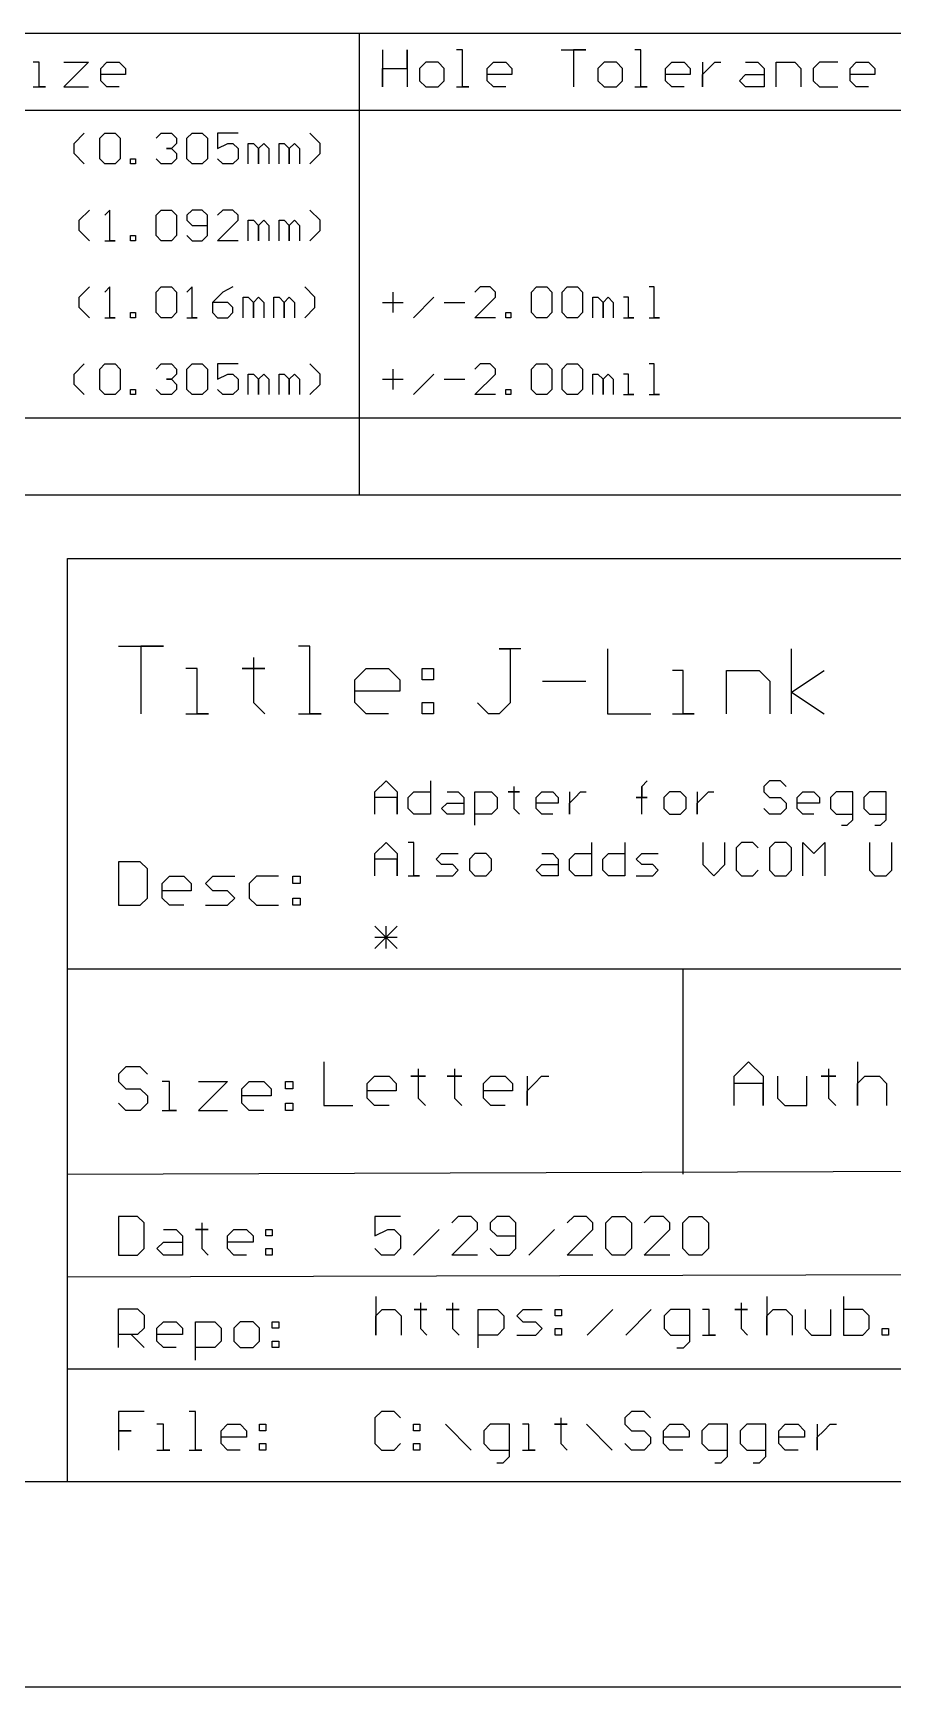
# Model space of a CAD drawing. Header units: millimetres. Extents: x -1.9 to 9.1, y -3.1 to 5.4.
# Drawn here: x 5.277 to 6.116, y -3.06 to -1.448 of the extents above; entities that cross this region are included whole.
import ezdxf

# ---------------------------------------------------------------- set-up
doc = ezdxf.new("R2010")
doc.units = ezdxf.units.MM
doc.header["$MEASUREMENT"] = 0
doc.layers.add('DrillDrawing', color=1, linetype='Continuous')
doc.layers.add('Mechanical11', color=56, linetype='Continuous')

msp = doc.modelspace()

# ---------------------------------------------------------------- linework, layer by layer
at = {"layer": 'DrillDrawing'}
for p, q in [((4.484, -1.4477), (8.6965, -1.4477)), ((5.5958, -1.8977), (5.5958, -1.4477)), ((5.6183, -1.4642), (5.6183, -1.5002)), ((5.6423, -1.4822), (5.6423, -1.4642)), ((5.6423, -1.4642), (5.6423, -1.5002)), ((5.6963, -1.4642), (5.6903, -1.4642)), ((5.6963, -1.5002), (5.6963, -1.4642)), ((5.7923, -1.4642), (5.8163, -1.4642)), ((5.8163, -1.4642), (5.8043, -1.4642)), ((5.8043, -1.4642), (5.8043, -1.5002)), ((5.8702, -1.4642), (5.8642, -1.4642)), ((5.8702, -1.5002), (5.8702, -1.4642)), ((5.2834, -1.4762), (5.2774, -1.4762)), ((5.2834, -1.5002), (5.2834, -1.4762)), ((5.3074, -1.4762), (5.3314, -1.4762)), ((5.3314, -1.4762), (5.3074, -1.5002)), ((5.3434, -1.4822), (5.3494, -1.4762)), ((5.3434, -1.4942), (5.3434, -1.4822)), ((5.3494, -1.4762), (5.3614, -1.4762)), ((5.3614, -1.4762), (5.3674, -1.4822)), ((5.3674, -1.4822), (5.3674, -1.4882)), ((5.6183, -1.5002), (5.6183, -1.4822)), ((5.6183, -1.4822), (5.6423, -1.4822)), ((5.6603, -1.4762), (5.6543, -1.4822)), ((5.6543, -1.4822), (5.6543, -1.4942)), ((5.6723, -1.4762), (5.6603, -1.4762)), ((5.6783, -1.4822), (5.6723, -1.4762)), ((5.6783, -1.4942), (5.6783, -1.4822)), ((5.7203, -1.4822), (5.7263, -1.4762)), ((5.7203, -1.4942), (5.7203, -1.4822)), ((5.7263, -1.4762), (5.7383, -1.4762)), ((5.7383, -1.4762), (5.7443, -1.4822)), ((5.7443, -1.4822), (5.7443, -1.4882)), ((5.8342, -1.4762), (5.8282, -1.4822)), ((5.8282, -1.4822), (5.8282, -1.4942)), ((5.8462, -1.4762), (5.8342, -1.4762)), ((5.8522, -1.4822), (5.8462, -1.4762)), ((5.8522, -1.4942), (5.8522, -1.4822)), ((5.8942, -1.4822), (5.9002, -1.4762)), ((5.8942, -1.4942), (5.8942, -1.4822)), ((5.9002, -1.4762), (5.9122, -1.4762)), ((5.9122, -1.4762), (5.9182, -1.4822)), ((5.9182, -1.4822), (5.9182, -1.4882)), ((5.9302, -1.4762), (5.9302, -1.5002)), ((5.9302, -1.4882), (5.9362, -1.4822)), ((5.9362, -1.4822), (5.9422, -1.4762)), ((5.9422, -1.4762), (5.9482, -1.4762)), ((5.9722, -1.4762), (5.9842, -1.4762)), ((5.9842, -1.4762), (5.9902, -1.4822)), ((5.9902, -1.4822), (5.9902, -1.5002)), ((6.0022, -1.5002), (6.0022, -1.4762)), ((6.0022, -1.4762), (6.0202, -1.4762)), ((6.0202, -1.4762), (6.0262, -1.4822)), ((6.0262, -1.4822), (6.0262, -1.5002)), ((6.0442, -1.4762), (6.0382, -1.4822)), ((6.0382, -1.4822), (6.0382, -1.4942)), ((6.0622, -1.4762), (6.0442, -1.4762)), ((6.0742, -1.4822), (6.0802, -1.4762)), ((6.0742, -1.4942), (6.0742, -1.4822)), ((6.0802, -1.4762), (6.0922, -1.4762)), ((6.0922, -1.4762), (6.0982, -1.4822)), ((6.0982, -1.4822), (6.0982, -1.4882)), ((5.3674, -1.4882), (5.3434, -1.4882)), ((5.3494, -1.5002), (5.3434, -1.4942)), ((5.6543, -1.4942), (5.6603, -1.5002)), ((5.6723, -1.5002), (5.6783, -1.4942)), ((5.7443, -1.4882), (5.7203, -1.4882)), ((5.7263, -1.5002), (5.7203, -1.4942)), ((5.8282, -1.4942), (5.8342, -1.5002)), ((5.8462, -1.5002), (5.8522, -1.4942)), ((5.9182, -1.4882), (5.8942, -1.4882)), ((5.9002, -1.5002), (5.8942, -1.4942)), ((5.9302, -1.5002), (5.9302, -1.4882)), ((5.9662, -1.4942), (5.9722, -1.4882)), ((5.9722, -1.5002), (5.9662, -1.4942)), ((5.9722, -1.4882), (5.9902, -1.4882)), ((6.0382, -1.4942), (6.0442, -1.5002)), ((6.0982, -1.4882), (6.0742, -1.4882)), ((6.0802, -1.5002), (6.0742, -1.4942)), ((5.2774, -1.5002), (5.2894, -1.5002)), ((5.2894, -1.5002), (5.2834, -1.5002)), ((5.3074, -1.5002), (5.3314, -1.5002)), ((5.3614, -1.5002), (5.3494, -1.5002)), ((5.6603, -1.5002), (5.6723, -1.5002)), ((5.6903, -1.5002), (5.7023, -1.5002)), ((5.7023, -1.5002), (5.6963, -1.5002)), ((5.7383, -1.5002), (5.7263, -1.5002)), ((5.8342, -1.5002), (5.8462, -1.5002)), ((5.8642, -1.5002), (5.8762, -1.5002)), ((5.8762, -1.5002), (5.8702, -1.5002)), ((5.9122, -1.5002), (5.9002, -1.5002)), ((5.9902, -1.5002), (5.9722, -1.5002)), ((6.0442, -1.5002), (6.0622, -1.5002)), ((6.0922, -1.5002), (6.0802, -1.5002)), ((4.484, -1.5227), (8.6965, -1.5227)), ((5.3174, -1.5552), (5.3274, -1.5452)), ((5.3424, -1.5502), (5.3474, -1.5452)), ((5.3474, -1.5452), (5.3574, -1.5452)), ((5.3574, -1.5452), (5.3624, -1.5502)), ((5.3974, -1.5502), (5.4024, -1.5452)), ((5.4024, -1.5452), (5.4124, -1.5452)), ((5.4124, -1.5452), (5.4174, -1.5502)), ((5.4274, -1.5502), (5.4324, -1.5452)), ((5.4324, -1.5452), (5.4424, -1.5452)), ((5.4424, -1.5452), (5.4474, -1.5502)), ((5.4773, -1.5452), (5.4573, -1.5452)), ((5.4573, -1.5452), (5.4573, -1.5602)), ((5.5573, -1.5552), (5.5473, -1.5452)), ((5.3174, -1.5652), (5.3174, -1.5552)), ((5.3424, -1.5702), (5.3424, -1.5502)), ((5.3624, -1.5502), (5.3624, -1.5702)), ((5.4124, -1.5602), (5.4074, -1.5602)), ((5.4074, -1.5602), (5.4124, -1.5602)), ((5.4174, -1.5552), (5.4124, -1.5602)), ((5.4124, -1.5602), (5.4174, -1.5652)), ((5.4174, -1.5502), (5.4174, -1.5552)), ((5.4274, -1.5702), (5.4274, -1.5502)), ((5.4474, -1.5502), (5.4474, -1.5702)), ((5.4573, -1.5602), (5.4673, -1.5552)), ((5.4673, -1.5552), (5.4723, -1.5552)), ((5.4723, -1.5552), (5.4773, -1.5602)), ((5.4773, -1.5602), (5.4773, -1.5702)), ((5.4873, -1.5752), (5.4873, -1.5552)), ((5.4873, -1.5552), (5.4923, -1.5552)), ((5.4923, -1.5552), (5.4973, -1.5602)), ((5.4973, -1.5602), (5.5023, -1.5552)), ((5.4973, -1.5602), (5.4973, -1.5752)), ((5.4973, -1.5752), (5.4973, -1.5602)), ((5.5023, -1.5552), (5.5073, -1.5602)), ((5.5073, -1.5602), (5.5073, -1.5752)), ((5.5173, -1.5752), (5.5173, -1.5552)), ((5.5173, -1.5552), (5.5223, -1.5552)), ((5.5223, -1.5552), (5.5273, -1.5602)), ((5.5273, -1.5602), (5.5323, -1.5552)), ((5.5273, -1.5602), (5.5273, -1.5752)), ((5.5273, -1.5752), (5.5273, -1.5602)), ((5.5323, -1.5552), (5.5373, -1.5602)), ((5.5373, -1.5602), (5.5373, -1.5752)), ((5.5573, -1.5652), (5.5573, -1.5552)), ((5.3274, -1.5752), (5.3174, -1.5652)), ((5.3474, -1.5752), (5.3424, -1.5702)), ((5.3574, -1.5752), (5.3474, -1.5752)), ((5.3624, -1.5702), (5.3574, -1.5752)), ((5.3724, -1.5752), (5.3724, -1.5702)), ((5.3724, -1.5702), (5.3774, -1.5702)), ((5.3774, -1.5752), (5.3724, -1.5752)), ((5.3774, -1.5702), (5.3774, -1.5752)), ((5.4024, -1.5752), (5.3974, -1.5702)), ((5.4124, -1.5752), (5.4024, -1.5752)), ((5.4174, -1.5702), (5.4124, -1.5752)), ((5.4174, -1.5652), (5.4174, -1.5702)), ((5.4324, -1.5752), (5.4274, -1.5702)), ((5.4424, -1.5752), (5.4324, -1.5752)), ((5.4474, -1.5702), (5.4424, -1.5752)), ((5.4623, -1.5752), (5.4573, -1.5702)), ((5.4723, -1.5752), (5.4623, -1.5752)), ((5.4773, -1.5702), (5.4723, -1.5752)), ((5.5473, -1.5752), (5.5573, -1.5652)), ((5.3224, -1.6302), (5.3324, -1.6202)), ((5.3524, -1.6202), (5.3474, -1.6252)), ((5.3524, -1.6502), (5.3524, -1.6202)), ((5.3974, -1.6252), (5.4024, -1.6202)), ((5.3974, -1.6452), (5.3974, -1.6252)), ((5.4024, -1.6202), (5.4124, -1.6202)), ((5.4124, -1.6202), (5.4174, -1.6252)), ((5.4174, -1.6252), (5.4174, -1.6452)), ((5.4324, -1.6202), (5.4274, -1.6252)), ((5.4274, -1.6252), (5.4274, -1.6302)), ((5.4424, -1.6202), (5.4324, -1.6202)), ((5.4474, -1.6252), (5.4424, -1.6202)), ((5.4474, -1.6452), (5.4474, -1.6252)), ((5.4623, -1.6202), (5.4573, -1.6252)), ((5.4723, -1.6202), (5.4623, -1.6202)), ((5.4773, -1.6252), (5.4723, -1.6202)), ((5.4773, -1.6302), (5.4773, -1.6252)), ((5.5573, -1.6302), (5.5473, -1.6202)), ((5.3224, -1.6402), (5.3224, -1.6302)), ((5.3324, -1.6502), (5.3224, -1.6402)), ((5.4274, -1.6302), (5.4324, -1.6352)), ((5.4324, -1.6352), (5.4474, -1.6352)), ((5.4573, -1.6502), (5.4773, -1.6302)), ((5.4873, -1.6502), (5.4873, -1.6302)), ((5.4873, -1.6302), (5.4923, -1.6302)), ((5.4923, -1.6302), (5.4973, -1.6352)), ((5.4973, -1.6352), (5.5023, -1.6302)), ((5.4973, -1.6352), (5.4973, -1.6502)), ((5.4973, -1.6502), (5.4973, -1.6352)), ((5.5023, -1.6302), (5.5073, -1.6352)), ((5.5073, -1.6352), (5.5073, -1.6502)), ((5.5173, -1.6502), (5.5173, -1.6302)), ((5.5173, -1.6302), (5.5223, -1.6302)), ((5.5223, -1.6302), (5.5273, -1.6352)), ((5.5273, -1.6352), (5.5323, -1.6302)), ((5.5273, -1.6352), (5.5273, -1.6502)), ((5.5273, -1.6502), (5.5273, -1.6352)), ((5.5323, -1.6302), (5.5373, -1.6352)), ((5.5373, -1.6352), (5.5373, -1.6502)), ((5.5473, -1.6502), (5.5573, -1.6402)), ((5.5573, -1.6402), (5.5573, -1.6302)), ((5.3474, -1.6502), (5.3574, -1.6502)), ((5.3574, -1.6502), (5.3524, -1.6502)), ((5.3724, -1.6502), (5.3724, -1.6452)), ((5.3724, -1.6452), (5.3774, -1.6452)), ((5.3774, -1.6502), (5.3724, -1.6502)), ((5.3774, -1.6452), (5.3774, -1.6502)), ((5.4024, -1.6502), (5.3974, -1.6452)), ((5.4124, -1.6502), (5.4024, -1.6502)), ((5.4174, -1.6452), (5.4124, -1.6502)), ((5.4274, -1.6452), (5.4324, -1.6502)), ((5.4324, -1.6502), (5.4424, -1.6502)), ((5.4424, -1.6502), (5.4474, -1.6452)), ((5.4773, -1.6502), (5.4573, -1.6502)), ((5.3224, -1.7052), (5.3324, -1.6952)), ((5.3224, -1.7152), (5.3224, -1.7052)), ((5.3524, -1.6952), (5.3474, -1.7002)), ((5.3524, -1.7252), (5.3524, -1.6952)), ((5.3974, -1.7002), (5.4024, -1.6952)), ((5.3974, -1.7202), (5.3974, -1.7002)), ((5.4024, -1.6952), (5.4124, -1.6952)), ((5.4124, -1.6952), (5.4174, -1.7002)), ((5.4174, -1.7002), (5.4174, -1.7202)), ((5.4324, -1.6952), (5.4274, -1.7002)), ((5.4324, -1.7252), (5.4324, -1.6952)), ((5.4623, -1.7002), (5.4524, -1.7102)), ((5.4723, -1.6952), (5.4623, -1.7002)), ((5.4823, -1.7252), (5.4823, -1.7052)), ((5.4823, -1.7052), (5.4873, -1.7052)), ((5.4873, -1.7052), (5.4923, -1.7102)), ((5.4923, -1.7102), (5.4973, -1.7052)), ((5.4973, -1.7052), (5.5023, -1.7102)), ((5.5123, -1.7252), (5.5123, -1.7052)), ((5.5123, -1.7052), (5.5173, -1.7052)), ((5.5173, -1.7052), (5.5223, -1.7102)), ((5.5223, -1.7102), (5.5273, -1.7052)), ((5.5273, -1.7052), (5.5323, -1.7102)), ((5.5523, -1.7052), (5.5423, -1.6952)), ((5.5523, -1.7152), (5.5523, -1.7052)), ((5.6283, -1.7002), (5.6283, -1.7202)), ((5.6483, -1.7252), (5.6683, -1.7052)), ((5.7133, -1.6952), (5.7083, -1.7002)), ((5.7083, -1.7252), (5.7283, -1.7052)), ((5.7233, -1.6952), (5.7133, -1.6952)), ((5.7283, -1.7002), (5.7233, -1.6952)), ((5.7283, -1.7052), (5.7283, -1.7002)), ((5.7633, -1.7002), (5.7683, -1.6952)), ((5.7633, -1.7202), (5.7633, -1.7002)), ((5.7683, -1.6952), (5.7783, -1.6952)), ((5.7783, -1.6952), (5.7833, -1.7002)), ((5.7833, -1.7002), (5.7833, -1.7202)), ((5.7933, -1.7002), (5.7983, -1.6952)), ((5.7933, -1.7202), (5.7933, -1.7002)), ((5.7983, -1.6952), (5.8083, -1.6952)), ((5.8083, -1.6952), (5.8133, -1.7002)), ((5.8133, -1.7002), (5.8133, -1.7202)), ((5.8233, -1.7252), (5.8233, -1.7052)), ((5.8233, -1.7052), (5.8282, -1.7052)), ((5.8282, -1.7052), (5.8332, -1.7102)), ((5.8332, -1.7102), (5.8382, -1.7052)), ((5.8382, -1.7052), (5.8432, -1.7102)), ((5.8582, -1.7052), (5.8532, -1.7052)), ((5.8582, -1.7252), (5.8582, -1.7052)), ((5.8832, -1.6952), (5.8782, -1.6952)), ((5.8832, -1.7252), (5.8832, -1.6952)), ((5.3324, -1.7252), (5.3224, -1.7152)), ((5.3724, -1.7252), (5.3724, -1.7202)), ((5.3724, -1.7202), (5.3774, -1.7202)), ((5.3774, -1.7202), (5.3774, -1.7252)), ((5.4024, -1.7252), (5.3974, -1.7202)), ((5.4174, -1.7202), (5.4124, -1.7252)), ((5.4524, -1.7102), (5.4524, -1.7202)), ((5.4673, -1.7102), (5.4524, -1.7102)), ((5.4524, -1.7202), (5.4573, -1.7252)), ((5.4723, -1.7152), (5.4673, -1.7102)), ((5.4673, -1.7252), (5.4723, -1.7202)), ((5.4723, -1.7202), (5.4723, -1.7152)), ((5.4923, -1.7102), (5.4923, -1.7252)), ((5.4923, -1.7252), (5.4923, -1.7102)), ((5.5023, -1.7102), (5.5023, -1.7252)), ((5.5223, -1.7102), (5.5223, -1.7252)), ((5.5223, -1.7252), (5.5223, -1.7102)), ((5.5323, -1.7102), (5.5323, -1.7252)), ((5.5423, -1.7252), (5.5523, -1.7152)), ((5.6183, -1.7102), (5.6383, -1.7102)), ((5.6783, -1.7102), (5.6983, -1.7102)), ((5.7383, -1.7252), (5.7383, -1.7202)), ((5.7383, -1.7202), (5.7433, -1.7202)), ((5.7433, -1.7202), (5.7433, -1.7252)), ((5.7683, -1.7252), (5.7633, -1.7202)), ((5.7833, -1.7202), (5.7783, -1.7252)), ((5.7983, -1.7252), (5.7933, -1.7202)), ((5.8133, -1.7202), (5.8083, -1.7252)), ((5.8332, -1.7102), (5.8332, -1.7252)), ((5.8332, -1.7252), (5.8332, -1.7102)), ((5.8432, -1.7102), (5.8432, -1.7252)), ((5.3474, -1.7252), (5.3574, -1.7252)), ((5.3574, -1.7252), (5.3524, -1.7252)), ((5.3774, -1.7252), (5.3724, -1.7252)), ((5.4124, -1.7252), (5.4024, -1.7252)), ((5.4274, -1.7252), (5.4374, -1.7252)), ((5.4374, -1.7252), (5.4324, -1.7252)), ((5.4573, -1.7252), (5.4673, -1.7252)), ((5.7283, -1.7252), (5.7083, -1.7252)), ((5.7433, -1.7252), (5.7383, -1.7252)), ((5.7783, -1.7252), (5.7683, -1.7252)), ((5.8083, -1.7252), (5.7983, -1.7252)), ((5.8532, -1.7252), (5.8632, -1.7252)), ((5.8632, -1.7252), (5.8582, -1.7252)), ((5.8782, -1.7252), (5.8882, -1.7252)), ((5.8882, -1.7252), (5.8832, -1.7252)), ((5.3174, -1.7802), (5.3274, -1.7702)), ((5.3424, -1.7752), (5.3474, -1.7702)), ((5.3474, -1.7702), (5.3574, -1.7702)), ((5.3574, -1.7702), (5.3624, -1.7752)), ((5.3974, -1.7752), (5.4024, -1.7702)), ((5.4024, -1.7702), (5.4124, -1.7702)), ((5.4124, -1.7702), (5.4174, -1.7752)), ((5.4274, -1.7752), (5.4324, -1.7702)), ((5.4324, -1.7702), (5.4424, -1.7702)), ((5.4424, -1.7702), (5.4474, -1.7752)), ((5.4773, -1.7702), (5.4573, -1.7702)), ((5.4573, -1.7702), (5.4573, -1.7852)), ((5.5573, -1.7802), (5.5473, -1.7702)), ((5.7133, -1.7702), (5.7083, -1.7752)), ((5.7233, -1.7702), (5.7133, -1.7702)), ((5.7283, -1.7752), (5.7233, -1.7702)), ((5.7633, -1.7752), (5.7683, -1.7702)), ((5.7683, -1.7702), (5.7783, -1.7702)), ((5.7783, -1.7702), (5.7833, -1.7752)), ((5.7933, -1.7752), (5.7983, -1.7702)), ((5.7983, -1.7702), (5.8083, -1.7702)), ((5.8083, -1.7702), (5.8133, -1.7752)), ((5.8832, -1.7702), (5.8782, -1.7702)), ((5.8832, -1.8002), (5.8832, -1.7702)), ((5.3174, -1.7902), (5.3174, -1.7802)), ((5.3424, -1.7952), (5.3424, -1.7752)), ((5.3624, -1.7752), (5.3624, -1.7952)), ((5.4124, -1.7852), (5.4074, -1.7852)), ((5.4074, -1.7852), (5.4124, -1.7852)), ((5.4174, -1.7802), (5.4124, -1.7852)), ((5.4124, -1.7852), (5.4174, -1.7902)), ((5.4174, -1.7752), (5.4174, -1.7802)), ((5.4274, -1.7952), (5.4274, -1.7752)), ((5.4474, -1.7752), (5.4474, -1.7952)), ((5.4573, -1.7852), (5.4673, -1.7802)), ((5.4673, -1.7802), (5.4723, -1.7802)), ((5.4723, -1.7802), (5.4773, -1.7852)), ((5.4773, -1.7852), (5.4773, -1.7952)), ((5.4873, -1.8002), (5.4873, -1.7802)), ((5.4873, -1.7802), (5.4923, -1.7802)), ((5.4923, -1.7802), (5.4973, -1.7852)), ((5.4973, -1.7852), (5.5023, -1.7802)), ((5.4973, -1.7852), (5.4973, -1.8002)), ((5.4973, -1.8002), (5.4973, -1.7852)), ((5.5023, -1.7802), (5.5073, -1.7852)), ((5.5073, -1.7852), (5.5073, -1.8002)), ((5.5173, -1.8002), (5.5173, -1.7802)), ((5.5173, -1.7802), (5.5223, -1.7802)), ((5.5223, -1.7802), (5.5273, -1.7852)), ((5.5273, -1.7852), (5.5323, -1.7802)), ((5.5273, -1.7852), (5.5273, -1.8002)), ((5.5273, -1.8002), (5.5273, -1.7852)), ((5.5323, -1.7802), (5.5373, -1.7852)), ((5.5373, -1.7852), (5.5373, -1.8002)), ((5.5573, -1.7902), (5.5573, -1.7802)), ((5.6183, -1.7852), (5.6383, -1.7852)), ((5.6283, -1.7752), (5.6283, -1.7952)), ((5.6483, -1.8002), (5.6683, -1.7802)), ((5.6783, -1.7852), (5.6983, -1.7852)), ((5.7083, -1.8002), (5.7283, -1.7802)), ((5.7283, -1.7802), (5.7283, -1.7752)), ((5.7633, -1.7952), (5.7633, -1.7752)), ((5.7833, -1.7752), (5.7833, -1.7952)), ((5.7933, -1.7952), (5.7933, -1.7752)), ((5.8133, -1.7752), (5.8133, -1.7952)), ((5.8233, -1.8002), (5.8233, -1.7802)), ((5.8233, -1.7802), (5.8282, -1.7802)), ((5.8282, -1.7802), (5.8332, -1.7852)), ((5.8332, -1.7852), (5.8382, -1.7802)), ((5.8332, -1.7852), (5.8332, -1.8002)), ((5.8332, -1.8002), (5.8332, -1.7852)), ((5.8382, -1.7802), (5.8432, -1.7852)), ((5.8432, -1.7852), (5.8432, -1.8002)), ((5.8582, -1.7802), (5.8532, -1.7802)), ((5.8582, -1.8002), (5.8582, -1.7802)), ((5.3274, -1.8002), (5.3174, -1.7902)), ((5.3474, -1.8002), (5.3424, -1.7952)), ((5.3574, -1.8002), (5.3474, -1.8002)), ((5.3624, -1.7952), (5.3574, -1.8002)), ((5.3724, -1.8002), (5.3724, -1.7952)), ((5.3724, -1.7952), (5.3774, -1.7952)), ((5.3774, -1.8002), (5.3724, -1.8002)), ((5.3774, -1.7952), (5.3774, -1.8002)), ((5.4024, -1.8002), (5.3974, -1.7952)), ((5.4124, -1.8002), (5.4024, -1.8002)), ((5.4174, -1.7952), (5.4124, -1.8002)), ((5.4174, -1.7902), (5.4174, -1.7952)), ((5.4324, -1.8002), (5.4274, -1.7952)), ((5.4424, -1.8002), (5.4324, -1.8002)), ((5.4474, -1.7952), (5.4424, -1.8002)), ((5.4623, -1.8002), (5.4573, -1.7952)), ((5.4723, -1.8002), (5.4623, -1.8002)), ((5.4773, -1.7952), (5.4723, -1.8002)), ((5.5473, -1.8002), (5.5573, -1.7902)), ((5.7283, -1.8002), (5.7083, -1.8002)), ((5.7383, -1.8002), (5.7383, -1.7952)), ((5.7383, -1.7952), (5.7433, -1.7952)), ((5.7433, -1.8002), (5.7383, -1.8002)), ((5.7433, -1.7952), (5.7433, -1.8002)), ((5.7683, -1.8002), (5.7633, -1.7952)), ((5.7783, -1.8002), (5.7683, -1.8002)), ((5.7833, -1.7952), (5.7783, -1.8002)), ((5.7983, -1.8002), (5.7933, -1.7952)), ((5.8083, -1.8002), (5.7983, -1.8002)), ((5.8133, -1.7952), (5.8083, -1.8002)), ((5.8532, -1.8002), (5.8632, -1.8002)), ((5.8632, -1.8002), (5.8582, -1.8002)), ((5.8782, -1.8002), (5.8882, -1.8002)), ((5.8882, -1.8002), (5.8832, -1.8002)), ((4.484, -1.8227), (8.6965, -1.8227)), ((4.484, -1.8977), (8.6965, -1.8977))]:
    msp.add_line(p, q, dxfattribs=at)
at = {"layer": 'Mechanical11'}
for p, q in [((5.3111, -2.8599), (5.3111, -1.9599)), ((5.3111, -1.9599), (8.8813, -1.9599)), ((5.3607, -2.0454), (5.4046, -2.0454)), ((5.4046, -2.0454), (5.3826, -2.0454)), ((5.3826, -2.0454), (5.3826, -2.1112)), ((5.5473, -2.0454), (5.5363, -2.0454)), ((5.5473, -2.1112), (5.5473, -2.0454)), ((5.4924, -2.0563), (5.4924, -2.0673)), ((5.7531, -2.0479), (5.732, -2.0479)), ((5.732, -2.0479), (5.7426, -2.0479)), ((5.7426, -2.0479), (5.7426, -2.1006)), ((5.8376, -2.0479), (5.8376, -2.1112)), ((6.017, -2.1112), (6.017, -2.0479)), ((5.4375, -2.0673), (5.4265, -2.0673)), ((5.4375, -2.1112), (5.4375, -2.0673)), ((5.4924, -2.0673), (5.4814, -2.0673)), ((5.4814, -2.0673), (5.5034, -2.0673)), ((5.5034, -2.0673), (5.4924, -2.0673)), ((5.4924, -2.0673), (5.4924, -2.1002)), ((5.5911, -2.0783), (5.6021, -2.0673)), ((5.5911, -2.1002), (5.5911, -2.0783)), ((5.6021, -2.0673), (5.6241, -2.0673)), ((5.6241, -2.0673), (5.635, -2.0783)), ((5.635, -2.0783), (5.635, -2.0893)), ((5.657, -2.0673), (5.668, -2.0673)), ((5.657, -2.0783), (5.657, -2.0673)), ((5.668, -2.0783), (5.657, -2.0783)), ((5.668, -2.0673), (5.668, -2.0783)), ((5.7742, -2.0795), (5.8165, -2.0795)), ((5.9115, -2.069), (5.9009, -2.069)), ((5.9115, -2.1112), (5.9115, -2.069)), ((5.9537, -2.1112), (5.9537, -2.069)), ((5.9537, -2.069), (5.9854, -2.069)), ((5.9854, -2.069), (5.9959, -2.0795)), ((5.9959, -2.0795), (5.9959, -2.1112)), ((6.017, -2.0901), (6.0487, -2.069)), ((5.635, -2.0893), (5.5911, -2.0893)), ((6.017, -2.0901), (6.0487, -2.1112)), ((5.4265, -2.1112), (5.4485, -2.1112)), ((5.4485, -2.1112), (5.4375, -2.1112)), ((5.4924, -2.1002), (5.5034, -2.1112)), ((5.5363, -2.1112), (5.5582, -2.1112)), ((5.5582, -2.1112), (5.5473, -2.1112)), ((5.6021, -2.1112), (5.5911, -2.1002)), ((5.6241, -2.1112), (5.6021, -2.1112)), ((5.657, -2.1002), (5.668, -2.1002)), ((5.657, -2.1112), (5.657, -2.1002)), ((5.668, -2.1112), (5.657, -2.1112)), ((5.668, -2.1002), (5.668, -2.1112)), ((5.7214, -2.1112), (5.7109, -2.1006)), ((5.732, -2.1112), (5.7214, -2.1112)), ((5.7426, -2.1006), (5.732, -2.1112)), ((5.8376, -2.1112), (5.8798, -2.1112)), ((5.9009, -2.1112), (5.922, -2.1112)), ((5.922, -2.1112), (5.9115, -2.1112)), ((5.6108, -2.1875), (5.6217, -2.1767)), ((5.6108, -2.2092), (5.6108, -2.1875)), ((5.6217, -2.1767), (5.6325, -2.1875)), ((5.6325, -2.1875), (5.6325, -2.2092)), ((5.6433, -2.1929), (5.6487, -2.1875)), ((5.6487, -2.1875), (5.665, -2.1875)), ((5.665, -2.1767), (5.665, -2.2092)), ((5.6813, -2.1875), (5.6921, -2.1875)), ((5.6921, -2.1875), (5.6975, -2.1929)), ((5.7083, -2.22), (5.7083, -2.1875)), ((5.7083, -2.1875), (5.7246, -2.1875)), ((5.7246, -2.1875), (5.73, -2.1929)), ((5.7463, -2.1875), (5.7408, -2.1875)), ((5.7408, -2.1875), (5.7517, -2.1875)), ((5.7463, -2.1821), (5.7463, -2.1875)), ((5.7517, -2.1875), (5.7463, -2.1875)), ((5.7463, -2.1875), (5.7463, -2.2038)), ((5.7679, -2.1929), (5.7734, -2.1875)), ((5.7734, -2.1875), (5.7842, -2.1875)), ((5.7842, -2.1875), (5.7896, -2.1929)), ((5.8004, -2.1875), (5.8004, -2.2092)), ((5.8059, -2.1929), (5.8113, -2.1875)), ((5.8113, -2.1875), (5.8167, -2.1875)), ((5.8709, -2.1821), (5.8763, -2.1767)), ((5.8709, -2.2092), (5.8709, -2.1821)), ((5.8709, -2.1821), (5.8709, -2.1929)), ((5.8709, -2.1929), (5.8709, -2.1821)), ((5.898, -2.1875), (5.8925, -2.1929)), ((5.9088, -2.1875), (5.898, -2.1875)), ((5.9142, -2.1929), (5.9088, -2.1875)), ((5.925, -2.1875), (5.925, -2.2092)), ((5.9305, -2.1929), (5.9359, -2.1875)), ((5.9359, -2.1875), (5.9413, -2.1875)), ((5.9955, -2.1767), (5.9901, -2.1821)), ((5.9901, -2.1821), (5.9901, -2.1875)), ((5.9901, -2.1875), (5.9955, -2.1929)), ((6.0063, -2.1767), (5.9955, -2.1767)), ((6.0117, -2.1821), (6.0063, -2.1767)), ((6.0226, -2.1929), (6.028, -2.1875)), ((6.028, -2.1875), (6.0388, -2.1875)), ((6.0388, -2.1875), (6.0442, -2.1929)), ((6.0605, -2.1875), (6.0551, -2.1929)), ((6.0767, -2.1875), (6.0605, -2.1875)), ((6.0767, -2.2146), (6.0767, -2.1875)), ((6.093, -2.1875), (6.0876, -2.1929)), ((6.1092, -2.1875), (6.093, -2.1875)), ((6.1092, -2.2146), (6.1092, -2.1875)), ((5.6325, -2.1929), (5.6108, -2.1929)), ((5.6325, -2.2092), (5.6325, -2.1929)), ((5.6433, -2.2038), (5.6433, -2.1929)), ((5.6487, -2.2092), (5.6433, -2.2038)), ((5.6758, -2.2038), (5.6813, -2.1983)), ((5.6813, -2.2092), (5.6758, -2.2038)), ((5.6813, -2.1983), (5.6975, -2.1983)), ((5.6975, -2.1929), (5.6975, -2.2092)), ((5.73, -2.2038), (5.7246, -2.2092)), ((5.73, -2.1929), (5.73, -2.2038)), ((5.7463, -2.2038), (5.7517, -2.2092)), ((5.7679, -2.2038), (5.7679, -2.1929)), ((5.7896, -2.1983), (5.7679, -2.1983)), ((5.7734, -2.2092), (5.7679, -2.2038)), ((5.7896, -2.1929), (5.7896, -2.1983)), ((5.8004, -2.1983), (5.8059, -2.1929)), ((5.8004, -2.2092), (5.8004, -2.1983)), ((5.8709, -2.1929), (5.8655, -2.1929)), ((5.8655, -2.1929), (5.8763, -2.1929)), ((5.8763, -2.1929), (5.8709, -2.1929)), ((5.8925, -2.1929), (5.8925, -2.2038)), ((5.8925, -2.2038), (5.898, -2.2092)), ((5.9088, -2.2092), (5.9142, -2.2038)), ((5.9142, -2.2038), (5.9142, -2.1929)), ((5.925, -2.1983), (5.9305, -2.1929)), ((5.925, -2.2092), (5.925, -2.1983)), ((5.9955, -2.2092), (5.9901, -2.2038)), ((5.9955, -2.1929), (6.0063, -2.1929)), ((6.0063, -2.1929), (6.0117, -2.1983)), ((6.0117, -2.2038), (6.0063, -2.2092)), ((6.0117, -2.1983), (6.0117, -2.2038)), ((6.0226, -2.2038), (6.0226, -2.1929)), ((6.0442, -2.1983), (6.0226, -2.1983)), ((6.028, -2.2092), (6.0226, -2.2038)), ((6.0442, -2.1929), (6.0442, -2.1983)), ((6.0551, -2.1929), (6.0551, -2.2038)), ((6.0551, -2.2038), (6.0605, -2.2092)), ((6.0876, -2.1929), (6.0876, -2.2038)), ((6.0876, -2.2038), (6.093, -2.2092)), ((5.665, -2.2092), (5.6487, -2.2092)), ((5.6975, -2.2092), (5.6813, -2.2092)), ((5.7246, -2.2092), (5.7083, -2.2092)), ((5.7842, -2.2092), (5.7734, -2.2092)), ((5.898, -2.2092), (5.9088, -2.2092)), ((6.0063, -2.2092), (5.9955, -2.2092)), ((6.0388, -2.2092), (6.028, -2.2092)), ((6.0605, -2.2092), (6.0767, -2.2092)), ((6.0659, -2.22), (6.0713, -2.22)), ((6.0713, -2.22), (6.0767, -2.2146)), ((6.093, -2.2092), (6.1092, -2.2092)), ((6.0984, -2.22), (6.1038, -2.22)), ((6.1038, -2.22), (6.1092, -2.2146)), ((5.6108, -2.2475), (5.6217, -2.2367)), ((5.6217, -2.2367), (5.6325, -2.2475)), ((5.6487, -2.2367), (5.6433, -2.2367)), ((5.6487, -2.2692), (5.6487, -2.2367)), ((5.8221, -2.2367), (5.8221, -2.2692)), ((5.8546, -2.2367), (5.8546, -2.2692)), ((5.9305, -2.2367), (5.9305, -2.2584)), ((5.9521, -2.2584), (5.9521, -2.2367)), ((5.9684, -2.2367), (5.963, -2.2421)), ((5.9792, -2.2367), (5.9684, -2.2367)), ((5.9846, -2.2421), (5.9792, -2.2367)), ((6.0009, -2.2367), (5.9955, -2.2421)), ((6.0117, -2.2367), (6.0009, -2.2367)), ((6.0171, -2.2421), (6.0117, -2.2367)), ((6.028, -2.2692), (6.028, -2.2367)), ((6.028, -2.2367), (6.0388, -2.2475)), ((6.0388, -2.2475), (6.0496, -2.2367)), ((6.0496, -2.2367), (6.0496, -2.2692)), ((6.093, -2.2367), (6.093, -2.2638)), ((6.1147, -2.2638), (6.1147, -2.2367)), ((5.3607, -2.2555), (5.3607, -2.298)), ((5.3819, -2.2555), (5.3607, -2.2555)), ((5.389, -2.2625), (5.3819, -2.2555)), ((5.6108, -2.2692), (5.6108, -2.2475)), ((5.6325, -2.2529), (5.6108, -2.2529)), ((5.6325, -2.2475), (5.6325, -2.2692)), ((5.6325, -2.2692), (5.6325, -2.2529)), ((5.6704, -2.2529), (5.6758, -2.2475)), ((5.6758, -2.2584), (5.6704, -2.2529)), ((5.6758, -2.2475), (5.6921, -2.2475)), ((5.7083, -2.2475), (5.7029, -2.2529)), ((5.7029, -2.2529), (5.7029, -2.2638)), ((5.7192, -2.2475), (5.7083, -2.2475)), ((5.7246, -2.2529), (5.7192, -2.2475)), ((5.7246, -2.2638), (5.7246, -2.2529)), ((5.7734, -2.2475), (5.7842, -2.2475)), ((5.7842, -2.2475), (5.7896, -2.2529)), ((5.7896, -2.2529), (5.7896, -2.2692)), ((5.8004, -2.2529), (5.8059, -2.2475)), ((5.8004, -2.2638), (5.8004, -2.2529)), ((5.8059, -2.2475), (5.8221, -2.2475)), ((5.8329, -2.2529), (5.8384, -2.2475)), ((5.8329, -2.2638), (5.8329, -2.2529)), ((5.8384, -2.2475), (5.8546, -2.2475)), ((5.8655, -2.2529), (5.8709, -2.2475)), ((5.8709, -2.2584), (5.8655, -2.2529)), ((5.8709, -2.2475), (5.8871, -2.2475)), ((5.963, -2.2421), (5.963, -2.2638)), ((5.9955, -2.2421), (5.9955, -2.2638)), ((6.0171, -2.2638), (6.0171, -2.2421)), ((5.389, -2.2909), (5.389, -2.2625)), ((5.4032, -2.2767), (5.4103, -2.2696)), ((5.4103, -2.2696), (5.4245, -2.2696)), ((5.4245, -2.2696), (5.4315, -2.2767)), ((5.4457, -2.2767), (5.4528, -2.2696)), ((5.4528, -2.2696), (5.474, -2.2696)), ((5.4953, -2.2696), (5.4882, -2.2767)), ((5.5166, -2.2696), (5.4953, -2.2696)), ((5.5307, -2.2696), (5.5378, -2.2696)), ((5.5307, -2.2767), (5.5307, -2.2696)), ((5.5378, -2.2696), (5.5378, -2.2767)), ((5.6433, -2.2692), (5.6542, -2.2692)), ((5.6542, -2.2692), (5.6487, -2.2692)), ((5.6704, -2.2692), (5.6867, -2.2692)), ((5.6867, -2.2584), (5.6758, -2.2584)), ((5.6921, -2.2638), (5.6867, -2.2584)), ((5.6867, -2.2692), (5.6921, -2.2638)), ((5.7029, -2.2638), (5.7083, -2.2692)), ((5.7083, -2.2692), (5.7192, -2.2692)), ((5.7192, -2.2692), (5.7246, -2.2638)), ((5.7679, -2.2638), (5.7734, -2.2584)), ((5.7734, -2.2692), (5.7679, -2.2638)), ((5.7734, -2.2584), (5.7896, -2.2584)), ((5.7896, -2.2692), (5.7734, -2.2692)), ((5.8059, -2.2692), (5.8004, -2.2638)), ((5.8221, -2.2692), (5.8059, -2.2692)), ((5.8384, -2.2692), (5.8329, -2.2638)), ((5.8546, -2.2692), (5.8384, -2.2692)), ((5.8655, -2.2692), (5.8817, -2.2692)), ((5.8817, -2.2584), (5.8709, -2.2584)), ((5.8871, -2.2638), (5.8817, -2.2584)), ((5.8817, -2.2692), (5.8871, -2.2638)), ((5.9305, -2.2584), (5.9413, -2.2692)), ((5.9413, -2.2692), (5.9521, -2.2584)), ((5.963, -2.2638), (5.9684, -2.2692)), ((5.9684, -2.2692), (5.9792, -2.2692)), ((5.9792, -2.2692), (5.9846, -2.2638)), ((5.9955, -2.2638), (6.0009, -2.2692)), ((6.0009, -2.2692), (6.0117, -2.2692)), ((6.0117, -2.2692), (6.0171, -2.2638)), ((6.093, -2.2638), (6.0984, -2.2692)), ((6.0984, -2.2692), (6.1092, -2.2692)), ((6.1092, -2.2692), (6.1147, -2.2638)), ((5.4032, -2.2909), (5.4032, -2.2767)), ((5.4315, -2.2838), (5.4032, -2.2838)), ((5.4315, -2.2767), (5.4315, -2.2838)), ((5.4528, -2.2838), (5.4457, -2.2767)), ((5.467, -2.2838), (5.4528, -2.2838)), ((5.474, -2.2909), (5.467, -2.2838)), ((5.4882, -2.2767), (5.4882, -2.2909)), ((5.5378, -2.2767), (5.5307, -2.2767)), ((5.3607, -2.298), (5.3819, -2.298)), ((5.3819, -2.298), (5.389, -2.2909)), ((5.4103, -2.298), (5.4032, -2.2909)), ((5.4245, -2.298), (5.4103, -2.298)), ((5.4457, -2.298), (5.467, -2.298)), ((5.467, -2.298), (5.474, -2.2909)), ((5.4882, -2.2909), (5.4953, -2.298)), ((5.4953, -2.298), (5.5166, -2.298)), ((5.5307, -2.2909), (5.5378, -2.2909)), ((5.5307, -2.298), (5.5307, -2.2909)), ((5.5378, -2.298), (5.5307, -2.298)), ((5.5378, -2.2909), (5.5378, -2.298)), ((5.6108, -2.3184), (5.6325, -2.3401)), ((5.6108, -2.3401), (5.6325, -2.3184)), ((5.6217, -2.3401), (5.6217, -2.3184)), ((5.6108, -2.3292), (5.6325, -2.3292)), ((5.3111, -2.3601), (8.2114, -2.3601)), ((5.9114, -2.5602), (5.9114, -2.3601)), ((5.5608, -2.4505), (5.5608, -2.4931)), ((5.961, -2.4647), (5.9752, -2.4505)), ((5.9752, -2.4505), (5.9894, -2.4647)), ((6.0814, -2.4505), (6.0814, -2.4931)), ((5.3678, -2.4556), (5.3607, -2.4626)), ((5.3607, -2.4626), (5.3607, -2.4697)), ((5.3819, -2.4556), (5.3678, -2.4556)), ((5.389, -2.4626), (5.3819, -2.4556)), ((5.6033, -2.4718), (5.6104, -2.4647)), ((5.6104, -2.4647), (5.6246, -2.4647)), ((5.6246, -2.4647), (5.6316, -2.4718)), ((5.6529, -2.4647), (5.6458, -2.4647)), ((5.6458, -2.4647), (5.66, -2.4647)), ((5.6529, -2.4576), (5.6529, -2.4647)), ((5.66, -2.4647), (5.6529, -2.4647)), ((5.6529, -2.4647), (5.6529, -2.486)), ((5.6883, -2.4647), (5.6812, -2.4647)), ((5.6812, -2.4647), (5.6954, -2.4647)), ((5.6883, -2.4576), (5.6883, -2.4647)), ((5.6954, -2.4647), (5.6883, -2.4647)), ((5.6883, -2.4647), (5.6883, -2.486)), ((5.7167, -2.4718), (5.7237, -2.4647)), ((5.7237, -2.4647), (5.7379, -2.4647)), ((5.7379, -2.4647), (5.745, -2.4718)), ((5.7592, -2.4647), (5.7592, -2.4931)), ((5.7663, -2.4718), (5.7733, -2.4647)), ((5.7733, -2.4647), (5.7804, -2.4647)), ((5.961, -2.4931), (5.961, -2.4647)), ((5.9894, -2.4647), (5.9894, -2.4931)), ((6.0035, -2.4647), (6.0035, -2.486)), ((6.0319, -2.4931), (6.0319, -2.4647)), ((6.0531, -2.4647), (6.046, -2.4647)), ((6.046, -2.4647), (6.0602, -2.4647)), ((6.0531, -2.4576), (6.0531, -2.4647)), ((6.0602, -2.4647), (6.0531, -2.4647)), ((6.0531, -2.4647), (6.0531, -2.486)), ((6.0814, -2.4718), (6.0885, -2.4647)), ((6.0885, -2.4647), (6.1027, -2.4647)), ((6.1027, -2.4647), (6.1098, -2.4718)), ((5.3607, -2.4697), (5.3678, -2.4768)), ((5.3678, -2.4768), (5.3819, -2.4768)), ((5.3819, -2.4768), (5.389, -2.4839)), ((5.4103, -2.4697), (5.4032, -2.4697)), ((5.4103, -2.4981), (5.4103, -2.4697)), ((5.4386, -2.4697), (5.467, -2.4697)), ((5.467, -2.4697), (5.4386, -2.4981)), ((5.4811, -2.4768), (5.4882, -2.4697)), ((5.4811, -2.491), (5.4811, -2.4768)), ((5.4882, -2.4697), (5.5024, -2.4697)), ((5.5024, -2.4697), (5.5095, -2.4768)), ((5.5095, -2.4768), (5.5095, -2.4839)), ((5.5236, -2.4697), (5.5307, -2.4697)), ((5.5236, -2.4768), (5.5236, -2.4697)), ((5.5307, -2.4768), (5.5236, -2.4768)), ((5.5307, -2.4697), (5.5307, -2.4768)), ((5.6033, -2.486), (5.6033, -2.4718)), ((5.6316, -2.4789), (5.6033, -2.4789)), ((5.6316, -2.4718), (5.6316, -2.4789)), ((5.7167, -2.486), (5.7167, -2.4718)), ((5.745, -2.4789), (5.7167, -2.4789)), ((5.745, -2.4718), (5.745, -2.4789)), ((5.7592, -2.4789), (5.7663, -2.4718)), ((5.7592, -2.4931), (5.7592, -2.4789)), ((5.9894, -2.4718), (5.961, -2.4718)), ((5.9894, -2.4931), (5.9894, -2.4718)), ((6.0814, -2.4931), (6.0814, -2.4718)), ((6.1098, -2.4718), (6.1098, -2.4931)), ((5.3678, -2.4981), (5.3607, -2.491)), ((5.3819, -2.4981), (5.3678, -2.4981)), ((5.389, -2.491), (5.3819, -2.4981)), ((5.389, -2.4839), (5.389, -2.491)), ((5.4032, -2.4981), (5.4174, -2.4981)), ((5.4174, -2.4981), (5.4103, -2.4981)), ((5.4386, -2.4981), (5.467, -2.4981)), ((5.5095, -2.4839), (5.4811, -2.4839)), ((5.4882, -2.4981), (5.4811, -2.491)), ((5.5024, -2.4981), (5.4882, -2.4981)), ((5.5236, -2.491), (5.5307, -2.491)), ((5.5236, -2.4981), (5.5236, -2.491)), ((5.5307, -2.4981), (5.5236, -2.4981)), ((5.5307, -2.491), (5.5307, -2.4981)), ((5.5608, -2.4931), (5.5891, -2.4931)), ((5.6104, -2.4931), (5.6033, -2.486)), ((5.6246, -2.4931), (5.6104, -2.4931)), ((5.6529, -2.486), (5.66, -2.4931)), ((5.6883, -2.486), (5.6954, -2.4931)), ((5.7237, -2.4931), (5.7167, -2.486)), ((5.7379, -2.4931), (5.7237, -2.4931)), ((6.0035, -2.486), (6.0106, -2.4931)), ((6.0106, -2.4931), (6.0319, -2.4931)), ((6.0531, -2.486), (6.0602, -2.4931)), ((5.3111, -2.5602), (8.2114, -2.5502)), ((5.3607, -2.6015), (5.3607, -2.639)), ((5.3794, -2.6015), (5.3607, -2.6015)), ((5.3857, -2.6077), (5.3794, -2.6015)), ((5.3857, -2.6327), (5.3857, -2.6077)), ((5.442, -2.6077), (5.442, -2.614)), ((5.6358, -2.6015), (5.6108, -2.6015)), ((5.6108, -2.6015), (5.6108, -2.6202)), ((5.6921, -2.6015), (5.6858, -2.6077)), ((5.7046, -2.6015), (5.6921, -2.6015)), ((5.7108, -2.6077), (5.7046, -2.6015)), ((5.7108, -2.614), (5.7108, -2.6077)), ((5.7296, -2.6015), (5.7233, -2.6077)), ((5.7233, -2.6077), (5.7233, -2.614)), ((5.7421, -2.6015), (5.7296, -2.6015)), ((5.7483, -2.6077), (5.7421, -2.6015)), ((5.7483, -2.6327), (5.7483, -2.6077)), ((5.8046, -2.6015), (5.7984, -2.6077)), ((5.8171, -2.6015), (5.8046, -2.6015)), ((5.8234, -2.6077), (5.8171, -2.6015)), ((5.8234, -2.614), (5.8234, -2.6077)), ((5.8359, -2.6077), (5.8421, -2.6015)), ((5.8359, -2.6327), (5.8359, -2.6077)), ((5.8421, -2.6015), (5.8546, -2.6015)), ((5.8546, -2.6015), (5.8609, -2.6077)), ((5.8609, -2.6077), (5.8609, -2.6327)), ((5.8796, -2.6015), (5.8734, -2.6077)), ((5.8921, -2.6015), (5.8796, -2.6015)), ((5.8984, -2.6077), (5.8921, -2.6015)), ((5.8984, -2.614), (5.8984, -2.6077)), ((5.9109, -2.6077), (5.9171, -2.6015)), ((5.9109, -2.6327), (5.9109, -2.6077)), ((5.9171, -2.6015), (5.9296, -2.6015)), ((5.9296, -2.6015), (5.9359, -2.6077)), ((5.9359, -2.6077), (5.9359, -2.6327)), ((5.3982, -2.6327), (5.4045, -2.6265)), ((5.4045, -2.614), (5.417, -2.614)), ((5.4045, -2.6265), (5.4232, -2.6265)), ((5.417, -2.614), (5.4232, -2.6202)), ((5.4232, -2.6202), (5.4232, -2.639)), ((5.442, -2.614), (5.4357, -2.614)), ((5.4357, -2.614), (5.4482, -2.614)), ((5.4482, -2.614), (5.442, -2.614)), ((5.442, -2.614), (5.442, -2.6327)), ((5.467, -2.6202), (5.4732, -2.614)), ((5.467, -2.6327), (5.467, -2.6202)), ((5.492, -2.6265), (5.467, -2.6265)), ((5.4732, -2.614), (5.4857, -2.614)), ((5.4857, -2.614), (5.492, -2.6202)), ((5.492, -2.6202), (5.492, -2.6265)), ((5.5045, -2.614), (5.5107, -2.614)), ((5.5045, -2.6202), (5.5045, -2.614)), ((5.5107, -2.6202), (5.5045, -2.6202)), ((5.5107, -2.614), (5.5107, -2.6202)), ((5.6108, -2.6202), (5.6233, -2.614)), ((5.6233, -2.614), (5.6296, -2.614)), ((5.6296, -2.614), (5.6358, -2.6202)), ((5.6358, -2.6202), (5.6358, -2.6327)), ((5.6483, -2.639), (5.6733, -2.614)), ((5.6858, -2.639), (5.7108, -2.614)), ((5.7233, -2.614), (5.7296, -2.6202)), ((5.7296, -2.6202), (5.7483, -2.6202)), ((5.7609, -2.639), (5.7859, -2.614)), ((5.7984, -2.639), (5.8234, -2.614)), ((5.8734, -2.639), (5.8984, -2.614)), ((5.3607, -2.639), (5.3794, -2.639)), ((5.3794, -2.639), (5.3857, -2.6327)), ((5.4045, -2.639), (5.3982, -2.6327)), ((5.4232, -2.639), (5.4045, -2.639)), ((5.442, -2.6327), (5.4482, -2.639)), ((5.4732, -2.639), (5.467, -2.6327)), ((5.4857, -2.639), (5.4732, -2.639)), ((5.5045, -2.6327), (5.5107, -2.6327)), ((5.5045, -2.639), (5.5045, -2.6327)), ((5.5107, -2.639), (5.5045, -2.639)), ((5.5107, -2.6327), (5.5107, -2.639)), ((5.6171, -2.639), (5.6108, -2.6327)), ((5.6296, -2.639), (5.6171, -2.639)), ((5.6358, -2.6327), (5.6296, -2.639)), ((5.7108, -2.639), (5.6858, -2.639)), ((5.7233, -2.6327), (5.7296, -2.639)), ((5.7296, -2.639), (5.7421, -2.639)), ((5.7421, -2.639), (5.7483, -2.6327)), ((5.8234, -2.639), (5.7984, -2.639)), ((5.8421, -2.639), (5.8359, -2.6327)), ((5.8546, -2.639), (5.8421, -2.639)), ((5.8609, -2.6327), (5.8546, -2.639)), ((5.8984, -2.639), (5.8734, -2.639)), ((5.9171, -2.639), (5.9109, -2.6327)), ((5.9296, -2.639), (5.9171, -2.639)), ((5.9359, -2.6327), (5.9296, -2.639)), ((5.3111, -2.6602), (8.8813, -2.6502)), ((5.3607, -2.729), (5.3607, -2.6915)), ((5.3607, -2.6915), (5.3794, -2.6915)), ((5.3794, -2.6915), (5.3857, -2.6977)), ((5.6115, -2.6795), (5.6115, -2.717)), ((5.6115, -2.6982), (5.6178, -2.692)), ((5.6178, -2.692), (5.6303, -2.692)), ((5.6303, -2.692), (5.6365, -2.6982)), ((5.6553, -2.692), (5.649, -2.692)), ((5.649, -2.692), (5.6615, -2.692)), ((5.6553, -2.6857), (5.6553, -2.692)), ((5.6615, -2.692), (5.6553, -2.692)), ((5.6553, -2.692), (5.6553, -2.7107)), ((5.6865, -2.692), (5.6803, -2.692)), ((5.6803, -2.692), (5.6928, -2.692)), ((5.6865, -2.6857), (5.6865, -2.692)), ((5.6928, -2.692), (5.6865, -2.692)), ((5.6865, -2.692), (5.6865, -2.7107)), ((5.7115, -2.7295), (5.7115, -2.692)), ((5.7115, -2.692), (5.7303, -2.692)), ((5.7303, -2.692), (5.7365, -2.6982)), ((5.749, -2.6982), (5.7553, -2.692)), ((5.7553, -2.692), (5.774, -2.692)), ((5.7865, -2.692), (5.7928, -2.692)), ((5.7865, -2.6982), (5.7865, -2.692)), ((5.7928, -2.692), (5.7928, -2.6982)), ((5.8178, -2.717), (5.8428, -2.692)), ((5.8553, -2.717), (5.8803, -2.692)), ((5.899, -2.692), (5.8928, -2.6982)), ((5.9178, -2.692), (5.899, -2.692)), ((5.9178, -2.7232), (5.9178, -2.692)), ((5.9366, -2.692), (5.9303, -2.692)), ((5.9366, -2.717), (5.9366, -2.692)), ((5.9678, -2.692), (5.9616, -2.692)), ((5.9616, -2.692), (5.9741, -2.692)), ((5.9678, -2.6857), (5.9678, -2.692)), ((5.9741, -2.692), (5.9678, -2.692)), ((5.9678, -2.692), (5.9678, -2.7107)), ((5.9928, -2.6795), (5.9928, -2.717)), ((5.9928, -2.6982), (5.9991, -2.692)), ((5.9991, -2.692), (6.0116, -2.692)), ((6.0116, -2.692), (6.0178, -2.6982)), ((6.0303, -2.692), (6.0303, -2.7107)), ((6.0553, -2.717), (6.0553, -2.692)), ((6.0678, -2.6795), (6.0678, -2.717)), ((6.0866, -2.692), (6.0678, -2.692)), ((6.0928, -2.6982), (6.0866, -2.692)), ((5.3857, -2.6977), (5.3857, -2.7103)), ((5.3982, -2.7103), (5.4045, -2.704)), ((5.4045, -2.704), (5.417, -2.704)), ((5.417, -2.704), (5.4232, -2.7103)), ((5.4357, -2.7415), (5.4357, -2.704)), ((5.4357, -2.704), (5.4545, -2.704)), ((5.4545, -2.704), (5.4607, -2.7103)), ((5.4795, -2.704), (5.4732, -2.7103)), ((5.492, -2.704), (5.4795, -2.704)), ((5.4982, -2.7103), (5.492, -2.704)), ((5.5107, -2.704), (5.517, -2.704)), ((5.5107, -2.7103), (5.5107, -2.704)), ((5.517, -2.704), (5.517, -2.7103)), ((5.6115, -2.717), (5.6115, -2.6982)), ((5.6365, -2.6982), (5.6365, -2.717)), ((5.7365, -2.6982), (5.7365, -2.7107)), ((5.7553, -2.7045), (5.749, -2.6982)), ((5.7678, -2.7045), (5.7553, -2.7045)), ((5.774, -2.7107), (5.7678, -2.7045)), ((5.7928, -2.6982), (5.7865, -2.6982)), ((5.8928, -2.6982), (5.8928, -2.7107)), ((5.9928, -2.717), (5.9928, -2.6982)), ((6.0178, -2.6982), (6.0178, -2.717)), ((6.0928, -2.7045), (6.0928, -2.6982)), ((6.0928, -2.7107), (6.0928, -2.7045)), ((5.3794, -2.7165), (5.3607, -2.7165)), ((5.3732, -2.7165), (5.3857, -2.729)), ((5.3857, -2.7103), (5.3794, -2.7165)), ((5.3982, -2.7228), (5.3982, -2.7103)), ((5.4232, -2.7165), (5.3982, -2.7165)), ((5.4045, -2.729), (5.3982, -2.7228)), ((5.4232, -2.7103), (5.4232, -2.7165)), ((5.4607, -2.7228), (5.4545, -2.729)), ((5.4607, -2.7103), (5.4607, -2.7228)), ((5.4732, -2.7103), (5.4732, -2.7228)), ((5.4732, -2.7228), (5.4795, -2.729)), ((5.492, -2.729), (5.4982, -2.7228)), ((5.4982, -2.7228), (5.4982, -2.7103)), ((5.517, -2.7103), (5.5107, -2.7103)), ((5.5107, -2.7228), (5.517, -2.7228)), ((5.5107, -2.729), (5.5107, -2.7228)), ((5.517, -2.7228), (5.517, -2.729)), ((5.6553, -2.7107), (5.6615, -2.717)), ((5.6865, -2.7107), (5.6928, -2.717)), ((5.7303, -2.717), (5.7115, -2.717)), ((5.7365, -2.7107), (5.7303, -2.717)), ((5.749, -2.717), (5.7678, -2.717)), ((5.7678, -2.717), (5.774, -2.7107)), ((5.7865, -2.7107), (5.7928, -2.7107)), ((5.7865, -2.717), (5.7865, -2.7107)), ((5.7928, -2.717), (5.7865, -2.717)), ((5.7928, -2.7107), (5.7928, -2.717)), ((5.8928, -2.7107), (5.899, -2.717)), ((5.899, -2.717), (5.9178, -2.717)), ((5.9116, -2.7295), (5.9178, -2.7232)), ((5.9303, -2.717), (5.9428, -2.717)), ((5.9428, -2.717), (5.9366, -2.717)), ((5.9678, -2.7107), (5.9741, -2.717)), ((6.0303, -2.7107), (6.0366, -2.717)), ((6.0366, -2.717), (6.0553, -2.717)), ((6.0678, -2.717), (6.0866, -2.717)), ((6.0866, -2.717), (6.0928, -2.7107)), ((6.1053, -2.717), (6.1053, -2.7107)), ((6.1053, -2.7107), (6.1116, -2.7107)), ((6.1116, -2.717), (6.1053, -2.717)), ((6.1116, -2.7107), (6.1116, -2.717)), ((5.417, -2.729), (5.4045, -2.729)), ((5.4545, -2.729), (5.4357, -2.729)), ((5.4795, -2.729), (5.492, -2.729)), ((5.517, -2.729), (5.5107, -2.729)), ((5.9053, -2.7295), (5.9116, -2.7295)), ((5.3111, -2.7498), (8.8813, -2.7498)), ((5.3857, -2.7915), (5.3607, -2.7915)), ((5.3607, -2.7915), (5.3607, -2.8103)), ((5.4045, -2.804), (5.3982, -2.804)), ((5.4045, -2.8291), (5.4045, -2.804)), ((5.4357, -2.7915), (5.4295, -2.7915)), ((5.4357, -2.8291), (5.4357, -2.7915)), ((5.4607, -2.8103), (5.467, -2.804)), ((5.467, -2.804), (5.4795, -2.804)), ((5.4795, -2.804), (5.4857, -2.8103)), ((5.4982, -2.804), (5.5045, -2.804)), ((5.4982, -2.8103), (5.4982, -2.804)), ((5.5045, -2.804), (5.5045, -2.8103)), ((5.6171, -2.7915), (5.6108, -2.7978)), ((5.6108, -2.7978), (5.6108, -2.8228)), ((5.6296, -2.7915), (5.6171, -2.7915)), ((5.6358, -2.7978), (5.6296, -2.7915)), ((5.6483, -2.804), (5.6546, -2.804)), ((5.6483, -2.8103), (5.6483, -2.804)), ((5.6546, -2.804), (5.6546, -2.8103)), ((5.7046, -2.8291), (5.6796, -2.804)), ((5.7233, -2.804), (5.7171, -2.8103)), ((5.7421, -2.804), (5.7233, -2.804)), ((5.7421, -2.8353), (5.7421, -2.804)), ((5.7609, -2.804), (5.7546, -2.804)), ((5.7609, -2.8291), (5.7609, -2.804)), ((5.7921, -2.804), (5.7859, -2.804)), ((5.7859, -2.804), (5.7984, -2.804)), ((5.7921, -2.7978), (5.7921, -2.804)), ((5.7984, -2.804), (5.7921, -2.804)), ((5.7921, -2.804), (5.7921, -2.8228)), ((5.8421, -2.8291), (5.8171, -2.804)), ((5.8609, -2.7915), (5.8546, -2.7978)), ((5.8546, -2.7978), (5.8546, -2.804)), ((5.8546, -2.804), (5.8609, -2.8103)), ((5.8734, -2.7915), (5.8609, -2.7915)), ((5.8796, -2.7978), (5.8734, -2.7915)), ((5.8921, -2.8103), (5.8984, -2.804)), ((5.8984, -2.804), (5.9109, -2.804)), ((5.9109, -2.804), (5.9171, -2.8103)), ((5.9359, -2.804), (5.9296, -2.8103)), ((5.9546, -2.804), (5.9359, -2.804)), ((5.9546, -2.8353), (5.9546, -2.804)), ((5.9734, -2.804), (5.9671, -2.8103)), ((5.9921, -2.804), (5.9734, -2.804)), ((5.9921, -2.8353), (5.9921, -2.804)), ((6.0046, -2.8103), (6.0109, -2.804)), ((6.0109, -2.804), (6.0234, -2.804)), ((6.0234, -2.804), (6.0296, -2.8103)), ((6.0421, -2.804), (6.0421, -2.8291)), ((6.0484, -2.8103), (6.0547, -2.804)), ((6.0547, -2.804), (6.0609, -2.804)), ((5.3607, -2.8103), (5.3732, -2.8103)), ((5.3732, -2.8103), (5.3607, -2.8103)), ((5.3607, -2.8103), (5.3607, -2.8291)), ((5.4607, -2.8228), (5.4607, -2.8103)), ((5.4857, -2.8166), (5.4607, -2.8166)), ((5.4857, -2.8103), (5.4857, -2.8166)), ((5.5045, -2.8103), (5.4982, -2.8103)), ((5.6546, -2.8103), (5.6483, -2.8103)), ((5.7171, -2.8103), (5.7171, -2.8228)), ((5.8609, -2.8103), (5.8734, -2.8103)), ((5.8734, -2.8103), (5.8796, -2.8166)), ((5.8796, -2.8166), (5.8796, -2.8228)), ((5.8921, -2.8228), (5.8921, -2.8103)), ((5.9171, -2.8166), (5.8921, -2.8166)), ((5.9171, -2.8103), (5.9171, -2.8166)), ((5.9296, -2.8103), (5.9296, -2.8228)), ((5.9671, -2.8103), (5.9671, -2.8228)), ((6.0046, -2.8228), (6.0046, -2.8103)), ((6.0296, -2.8166), (6.0046, -2.8166)), ((6.0296, -2.8103), (6.0296, -2.8166)), ((6.0421, -2.8166), (6.0484, -2.8103)), ((6.0421, -2.8291), (6.0421, -2.8166)), ((5.3982, -2.8291), (5.4107, -2.8291)), ((5.4107, -2.8291), (5.4045, -2.8291)), ((5.4295, -2.8291), (5.442, -2.8291)), ((5.442, -2.8291), (5.4357, -2.8291)), ((5.467, -2.8291), (5.4607, -2.8228)), ((5.4795, -2.8291), (5.467, -2.8291)), ((5.4982, -2.8228), (5.5045, -2.8228)), ((5.4982, -2.8291), (5.4982, -2.8228)), ((5.5045, -2.8291), (5.4982, -2.8291)), ((5.5045, -2.8228), (5.5045, -2.8291)), ((5.6108, -2.8228), (5.6171, -2.8291)), ((5.6171, -2.8291), (5.6296, -2.8291)), ((5.6296, -2.8291), (5.6358, -2.8228)), ((5.6483, -2.8228), (5.6546, -2.8228)), ((5.6483, -2.8291), (5.6483, -2.8228)), ((5.6546, -2.8291), (5.6483, -2.8291)), ((5.6546, -2.8228), (5.6546, -2.8291)), ((5.7171, -2.8228), (5.7233, -2.8291)), ((5.7233, -2.8291), (5.7421, -2.8291)), ((5.7358, -2.8416), (5.7421, -2.8353)), ((5.7546, -2.8291), (5.7671, -2.8291)), ((5.7671, -2.8291), (5.7609, -2.8291)), ((5.7921, -2.8228), (5.7984, -2.8291)), ((5.8609, -2.8291), (5.8546, -2.8228)), ((5.8734, -2.8291), (5.8609, -2.8291)), ((5.8796, -2.8228), (5.8734, -2.8291)), ((5.8984, -2.8291), (5.8921, -2.8228)), ((5.9109, -2.8291), (5.8984, -2.8291)), ((5.9296, -2.8228), (5.9359, -2.8291)), ((5.9359, -2.8291), (5.9546, -2.8291)), ((5.9484, -2.8416), (5.9546, -2.8353)), ((5.9671, -2.8228), (5.9734, -2.8291)), ((5.9734, -2.8291), (5.9921, -2.8291)), ((5.9859, -2.8416), (5.9921, -2.8353)), ((6.0109, -2.8291), (6.0046, -2.8228)), ((6.0234, -2.8291), (6.0109, -2.8291)), ((5.7296, -2.8416), (5.7358, -2.8416)), ((5.9421, -2.8416), (5.9484, -2.8416)), ((5.9796, -2.8416), (5.9859, -2.8416)), ((-1.7189, -2.8599), (8.8813, -2.8599)), ((-1.7189, -2.8599), (8.8813, -2.8599)), ((-1.919, -3.06), (9.081, -3.06)), ((-1.919, -3.06), (9.081, -3.06))]:
    msp.add_line(p, q, dxfattribs=at)

doc.saveas('drawing.dxf')
